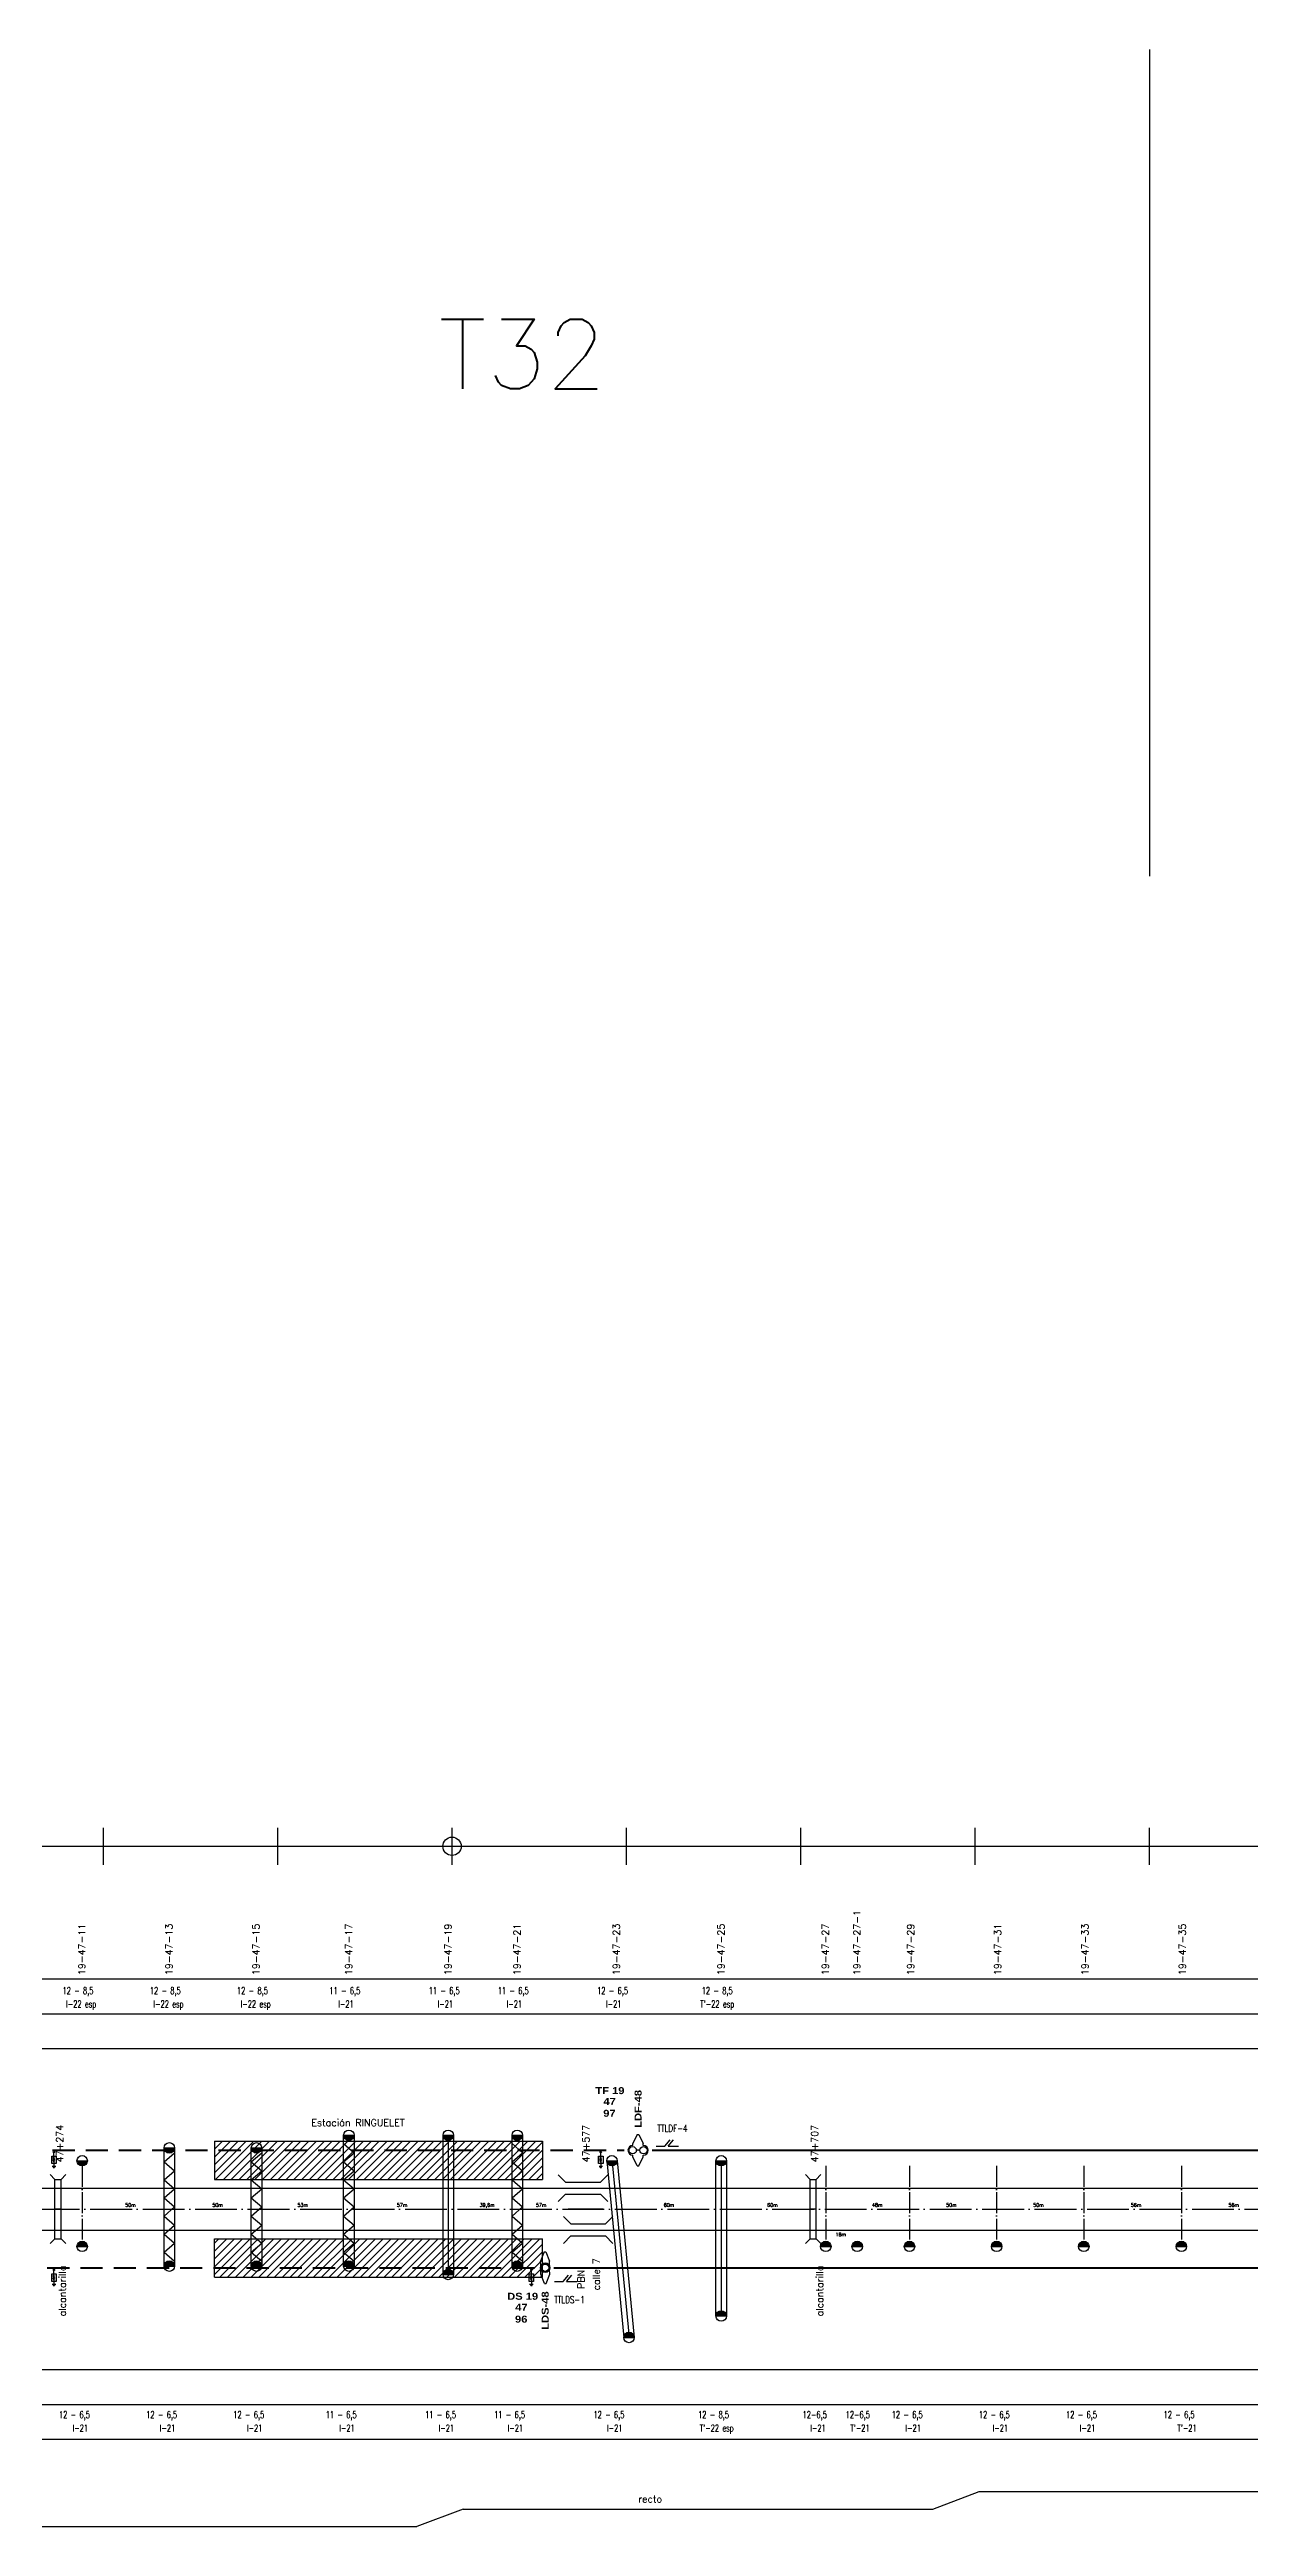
# Model space of a CAD drawing. Header units: millimetres. Extents: x 63 to 27368, y 135 to 1565.
# Drawn here: x 21837 to 22526, y 145 to 1565 of the extents above; entities that cross this region are included whole.
import ezdxf

# ---------------------------------------------------------------- set-up
doc = ezdxf.new("R2010")
doc.units = ezdxf.units.MM
doc.linetypes.add('ACAD_ISO04W100', pattern=[30, 24, -3, 0, -3])
doc.linetypes.add('DASHED', pattern=[19.05, 12.7, -6.35])
for name, color, linetype in [('CARTELES', 7, 'Continuous'), ('catenaria via ascendente', 7, 'Continuous'), ('catenaria vía descendente', 7, 'Continuous'), ('Descargadores', 30, 'Continuous'), ('Eje de entrevías', 254, 'Continuous'), ('LDF', 5, 'Continuous'), ('LDS', 1, 'Continuous'), ('longitud vano', 7, 'Continuous'), ('Nº de poste', 6, 'Continuous'), ('progresivas', 4, 'Continuous'), ('retención LDF-LDS', 6, 'Continuous'), ('Seccionamiento', 20, 'Continuous'), ('TEXTOS', 3, 'Continuous')]:
    doc.layers.add(name, color=color, linetype=linetype)
doc.styles.add('SIMPLEX', font='simplex.shx', dxfattribs={"width": 0.75})
doc.styles.add('STYLE1', font='romans.shx')
doc.styles.add('TEXTO_SELLO', font='')
doc.styles.get('TEXTO_SELLO').set_extended_font_data('Arial Black', bold=True)

# ---------------------------------------------------------------- blocks, each defined once
blk = doc.blocks.new('Retención LDS')
at = {"layer": 'retención LDF-LDS', "color": 4}
for p, q in [((-0.6, 9), (-2.6, 3.8)), ((-2.5, 1), (-2.6, 3.8)), ((-0.6, 9), (0.4, 9)), ((0.4, 9), (2.5, 3.8)), ((2.5, 1.1), (2.5, 3.8)), ((-2.5, -3.8), (-2.5, -1.1)), ((-0.4, -9), (-2.5, -3.8)), ((-0.4, -9), (0.6, -9)), ((0.6, -9), (2.6, -3.8)), ((2.6, -3.8), (2.5, -1))]:
    blk.add_line(p, q, dxfattribs=at)
for radius in [2.73, 2.1]:
    blk.add_circle((0, 0), radius, dxfattribs=at)
blk = doc.blocks.new('Retención LDF')
at = {"color": 5}
blk.add_circle((0, 0), 0.128, dxfattribs=at)
at = {"layer": 'retención LDF-LDS', "color": 5}
for p, q in [((-0.5, 9), (-3, 3.8)), ((-3, 2.8), (-3, 3.8)), ((1, 0), (-1, 0)), ((-0.5, 9), (0.5, 9)), ((0.5, 9), (3, 3.8)), ((3, 2.8), (3, 3.8)), ((-3, -3.8), (-3, -2.8)), ((-0.5, -9), (-3, -3.8)), ((-0.5, -9), (0.5, -9)), ((0.5, -9), (3, -3.8)), ((3, -3.8), (3, -2.8))]:
    blk.add_line(p, q, dxfattribs=at)
for centre in [(-3.1, 0), (3.1, 0)]:
    blk.add_circle(centre, 2.1, dxfattribs=at)
for centre, start, end in [((-3, 0), 90, 270), ((3, 0), 270, 90)]:
    blk.add_arc(centre, 2.79, start, end, dxfattribs=at)
blk = doc.blocks.new('Descargador')
at = {"color": 30}
for p, q in [((0, -3.8), (0, 0)), ((0, -4), (-0.5, -3.1)), ((0, -4.8), (-0.5, -3.9)), ((0, -5.6), (-0.5, -4.7)), ((0, -4), (0.5, -3.1)), ((0, -4.8), (0.5, -3.9)), ((0, -5.6), (0.5, -4.7))]:
    blk.add_line(p, q, dxfattribs=at)
at = {"layer": 'Descargadores', "color": 30}
for p, q in [((-1, -8.1), (1, -8.1)), ((-0.7, -8.5), (0.7, -8.5)), ((-0.4, -8.9), (0.4, -8.9)), ((0, -5.6), (0, -8.1))]:
    blk.add_line(p, q, dxfattribs=at)
blk.add_lwpolyline([(-1.3, -2.3), (1.3, -2.3), (1.3, -6.6), (-1.3, -6.6)], close=True, dxfattribs=at)
blk.add_circle((0, 0), 0.381, dxfattribs=at)
blk = doc.blocks.new('Seccionador')
at = {"layer": 'Seccionamiento'}
for p, q in [((-5.1, 0), (0, 0)), ((0, 0), (3, 3.7)), ((1.9, 0), (4.9, 3.7)), ((1.9, 0), (7.7, 0))]:
    blk.add_line(p, q, dxfattribs=at)

msp = doc.modelspace()

# ---------------------------------------------------------------- hatches: boundary and pattern name
for points in [[(22012, 369.3), (22006, 369.3, 1)], [(22069, 369.3), (22063, 369.3, 1)], [(22108.6, 369.3), (22102.6, 369.3, 1)], [(21909, 362.1), (21903, 362.1, 1)], [(21959, 362.1), (21953, 362.1, 1)], [(21859, 354.7), (21853, 354.7, 1)], [(22162.9, 354.7), (22156.9, 354.7, 1)], [(22225.6, 354.7), (22219.6, 354.7, 1)], [(21859, 305.6), (21853, 305.6, -1)], [(22285.6, 305.6), (22279.6, 305.6, -1)], [(22303.6, 305.6), (22297.6, 305.6, -1)], [(22333.6, 305.6), (22327.6, 305.6, -1)], [(22383.6, 305.6), (22377.6, 305.6, -1)], [(22433.6, 305.6), (22427.6, 305.6, -1)], [(22489.6, 305.6), (22483.6, 305.6, -1)], [(21909, 294.3), (21903, 294.3, -1)], [(21959, 294.3), (21953, 294.3, -1)], [(22012, 294.3), (22006, 294.3, -1)], [(22069, 289.5), (22063, 289.5, -1)], [(22108.6, 294.3), (22102.6, 294.3, -1)], [(22172.7, 253.4), (22166.7, 253.4, -1)], [(22225.6, 265.7), (22219.6, 265.7, -1)]]:
    msp.add_hatch(color=256).paths.add_polyline_path(points)
h = msp.add_hatch()
h.set_pattern_fill('ANSI31', color=8, style=0)
h.paths.add_polyline_path([(22120, 366), (21931.9, 366), (21931.9, 344), (22120, 344)])
h = msp.add_hatch()
h.set_pattern_fill('ANSI31', color=8, style=0)
h.paths.add_polyline_path([(22120, 310), (21931.9, 310), (21931.9, 288), (22120, 288)])

# ---------------------------------------------------------------- linework, layer by layer
for p, q in [((22468.2, 1565.1), (22468.2, 1091.2)), ((21868.2, 524.4), (21868.2, 545.6)), ((21968.2, 524.4), (21968.2, 545.6)), ((22068.2, 524.4), (22068.2, 545.6)), ((22168.2, 524.4), (22168.2, 545.6)), ((22268.2, 524.4), (22268.2, 545.6)), ((22368.2, 524.4), (22368.2, 545.6)), ((22468.2, 524.4), (22468.2, 545.6)), ((68.2, 535), (27368.2, 535)), ((68.2, 459), (27368.2, 459)), ((68.2, 439), (27368.2, 439)), ((68.2, 419), (27368.2, 419)), ((22006, 369.3), (22012, 369.3)), ((22006, 294.3), (22006, 369.3)), ((22012, 369.3), (22012, 294.3)), ((22063, 369.3), (22069, 369.3)), ((22063, 289.5), (22063, 369.3)), ((22066, 369.3), (22066, 292.5)), ((22069, 369.3), (22069, 289.5)), ((22102.6, 369.3), (22108.6, 369.3)), ((22102.6, 294.3), (22102.6, 369.3)), ((22108.6, 369.3), (22108.6, 294.3)), ((21903, 362.1), (21909, 362.1)), ((21903, 294.3), (21903, 362.1)), ((21903, 354.1), (21909, 359.3)), ((21909, 362.1), (21909, 294.3)), ((21909, 361.6), (21909, 361.7)), ((21931.9, 366), (21931.9, 344)), ((21931.9, 366), (22120, 366)), ((21953, 362.1), (21959, 362.1)), ((21953, 294.3), (21953, 362.1)), ((21953, 354.1), (21959, 359.3)), ((21959, 362.1), (21959, 294.3)), ((21959, 361.6), (21959, 361.7)), ((22006, 364.5), (22012, 359.3)), ((22006, 354.1), (22012, 359.3)), ((22012, 368.9), (22012, 368.9)), ((22069, 368.9), (22069, 368.9)), ((22102.6, 364.5), (22108.6, 359.3)), ((22102.6, 354.1), (22108.6, 359.3)), ((22108.6, 368.9), (22108.6, 368.9)), ((22120, 366), (22120, 344)), ((21840.4, 344), (21837.7, 346.8)), ((21840.4, 310), (21840.4, 344)), ((21843.9, 344), (21846.7, 346.8)), ((21843.9, 310), (21843.9, 344)), ((21853, 354.7), (21859, 354.7)), ((21858.9, 354.2), (21859, 354.3)), ((21903, 354.1), (21909, 348.9)), ((21903, 343.8), (21909, 348.9)), ((21903, 343.8), (21909, 338.6)), ((21931.9, 344), (22120, 344)), ((21953, 354.1), (21959, 348.9)), ((21953, 343.8), (21959, 348.9)), ((21953, 343.8), (21959, 338.6)), ((22006, 354.1), (22012, 348.9)), ((22006, 343.8), (22012, 348.9)), ((22006, 343.8), (22012, 338.6)), ((22102.6, 354.1), (22108.6, 348.9)), ((22102.6, 343.8), (22108.6, 348.9)), ((22102.6, 343.8), (22108.6, 338.6)), ((22133.3, 342.5), (22129.1, 346.7)), ((22153.3, 342.5), (22157.5, 346.7)), ((22156.9, 354.7), (22162.9, 354.7)), ((22156.9, 354.7), (22162.9, 354.7)), ((22156.9, 354.7), (22166.7, 253.4)), ((22160.2, 351.7), (22169.7, 253.4)), ((22162.9, 354.7), (22172.7, 253.4)), ((22162.9, 354.2), (22162.9, 354.3)), ((22219.6, 354.7), (22225.6, 354.7)), ((22219.6, 265.7), (22219.6, 354.7)), ((22222.6, 351.7), (22222.6, 265.7)), ((22225.6, 354.7), (22225.6, 265.7)), ((22225.6, 354.2), (22225.6, 354.3)), ((22273.6, 344), (22270.9, 346.8)), ((22273.6, 310), (22273.6, 344)), ((22277.1, 344), (22279.8, 346.8)), ((22277.1, 310), (22277.1, 344)), ((21843.9, 327), (21840.4, 327)), ((21903, 333.4), (21909, 338.6)), ((21903, 333.4), (21909, 328.2)), ((21903, 323), (21909, 328.2)), ((21953, 333.4), (21959, 338.6)), ((21953, 333.4), (21959, 328.2)), ((21953, 323), (21959, 328.2)), ((22006, 333.4), (22012, 338.6)), ((22006, 333.4), (22012, 328.2)), ((22006, 323), (22012, 328.2)), ((22102.6, 333.4), (22108.6, 338.6)), ((22102.6, 333.4), (22108.6, 328.2)), ((22102.6, 323), (22108.6, 328.2)), ((22133.3, 335.6), (22129.1, 331.3)), ((22154.8, 327), (22134.8, 327)), ((22153.3, 335.6), (22157.5, 331.3)), ((22277.1, 327), (22273.6, 327)), ((21903, 323), (21909, 317.8)), ((21903, 312.7), (21909, 317.8)), ((21903, 312.7), (21909, 307.5)), ((21953, 323), (21959, 317.8)), ((21953, 312.7), (21959, 317.8)), ((21953, 312.7), (21959, 307.5)), ((22006, 323), (22012, 317.8)), ((22006, 312.7), (22012, 317.8)), ((22006, 312.7), (22012, 307.5)), ((22102.6, 323), (22108.6, 317.8)), ((22102.6, 312.7), (22108.6, 317.8)), ((22102.6, 312.7), (22108.6, 307.5)), ((22136.3, 318.5), (22132.1, 322.7)), ((22156.3, 318.5), (22160.5, 322.7)), ((21840.4, 310), (21837.7, 307.3)), ((21843.9, 310), (21846.7, 307.3)), ((21853, 305.6), (21859, 305.6)), ((21903, 302.3), (21909, 307.5)), ((21903, 302.3), (21909, 297.1)), ((21931.9, 288), (21931.9, 310)), ((21931.9, 310), (22120, 310)), ((21953, 302.3), (21959, 307.5)), ((21953, 302.3), (21959, 297.1)), ((22006, 302.3), (22012, 307.5)), ((22006, 302.3), (22012, 297.1)), ((22102.6, 302.3), (22108.6, 307.5)), ((22102.6, 302.3), (22108.6, 297.1)), ((22120, 288), (22120, 310)), ((22136.3, 311.6), (22132.1, 307.3)), ((22156.3, 311.6), (22160.5, 307.3)), ((22273.6, 310), (22270.9, 307.3)), ((22277.1, 310), (22279.8, 307.3)), ((22279.6, 305.6), (22285.6, 305.6)), ((22297.6, 305.6), (22303.6, 305.6)), ((22327.6, 305.6), (22333.6, 305.6)), ((22377.6, 305.6), (22383.6, 305.6)), ((22427.6, 305.6), (22433.6, 305.6)), ((22483.6, 305.6), (22489.6, 305.6)), ((21903, 294.3), (21909, 294.3)), ((21931.9, 288), (22120, 288)), ((21953, 294.3), (21959, 294.3)), ((22006, 294.3), (22012, 294.3)), ((22063, 289.5), (22069, 289.5)), ((22102.6, 294.3), (22108.6, 294.3)), ((22219.6, 265.7), (22225.6, 265.7)), ((22166.7, 253.4), (22172.7, 253.4)), ((22166.7, 253.4), (22172.7, 253.4)), ((68.2, 235), (27368.2, 235)), ((68.2, 215), (27368.2, 215)), ((68.2, 195), (27368.2, 195)), ((22343.9, 155), (22370.5, 165)), ((22370.5, 165), (23145.2, 165)), ((20970.9, 145), (22048, 145)), ((22074.6, 155), (22048, 145)), ((22074.6, 155), (22343.9, 155))]:
    msp.add_line(p, q)
at = {"linetype": 'ACAD_ISO04W100', "ltscale": 0.5}
for p, q in [((21856, 351.7), (21856, 308.6)), ((22282.6, 351.7), (22282.6, 308.6)), ((22330.6, 351.7), (22330.6, 308.6)), ((22380.6, 351.7), (22380.6, 308.6)), ((22430.6, 351.7), (22430.6, 308.6)), ((22486.6, 351.7), (22486.6, 308.6))]:
    msp.add_line(p, q, dxfattribs=at)
for centre, radius in [((22068.2, 535), 5.24), ((22009, 369.3), 3), ((22066, 369.3), 3), ((22105.6, 369.3), 3), ((21856, 354.7), 3), ((21906, 362.1), 3), ((21956, 362.1), 3), ((22159.9, 354.7), 3), ((22222.6, 354.7), 3), ((21856, 305.6), 3), ((22282.6, 305.6), 3), ((22300.6, 305.6), 3), ((22330.6, 305.6), 3), ((22380.6, 305.6), 3), ((22430.6, 305.6), 3), ((22486.6, 305.6), 3), ((21906, 294.3), 3), ((21956, 294.3), 3), ((22009, 294.3), 3), ((22066, 289.5), 3), ((22105.6, 294.3), 3), ((22169.7, 253.4), 3), ((22222.6, 265.7), 3)]:
    msp.add_circle(centre, radius)
at = {"layer": 'catenaria via ascendente'}
for p, q in [((21840.4, 344), (21843.9, 344)), ((22133.3, 342.5), (22153.3, 342.5)), ((22273.6, 344), (22277.1, 344)), ((68.2, 339), (27368.2, 339)), ((22133.3, 335.6), (22153.3, 335.6)), ((68.2, 315), (26873.7, 315)), ((21840.4, 310), (21843.9, 310)), ((22273.6, 310), (22277.1, 310))]:
    msp.add_line(p, q, dxfattribs=at)
at = {"layer": 'catenaria vía descendente'}
for p, q in [((17302.1, 315), (27368.2, 315)), ((22136.3, 318.5), (22156.3, 318.5)), ((21840.4, 310), (21843.9, 310)), ((22136.3, 311.6), (22156.3, 311.6)), ((22273.6, 310), (22277.1, 310))]:
    msp.add_line(p, q, dxfattribs=at)
at = {"layer": 'Eje de entrevías', "linetype": 'ACAD_ISO04W100'}
msp.add_line((68.2, 327), (27368.2, 327), dxfattribs=at)
at = {"layer": 'LDF', "linetype": 'DASHED', "lineweight": 50}
msp.add_line((21839, 360.7), (22166.9, 360.7), dxfattribs=at)
at = {"layer": 'LDF', "lineweight": 50}
msp.add_line((22182.9, 360.7), (23613.1, 360.7), dxfattribs=at)
at = {"layer": 'LDS', "linetype": 'DASHED', "lineweight": 50}
msp.add_line((21836, 293.4), (22116.6, 293.4), dxfattribs=at)
at = {"layer": 'LDS', "lineweight": 50}
msp.add_line((22126.6, 293.4), (23616.1, 293.4), dxfattribs=at)

# ---------------------------------------------------------------- block references
for name, p in [('Retención LDF', (22174.9, 360.7)), ('Retención LDS', (22121.6, 293.4))]:
    msp.add_blockref(name, p)
at = {"layer": 'Descargadores', "color": 30}
for p in [(21839.8, 359.7), (22153.5, 359.7), (21839.8, 292.1), (22113.7, 292.1)]:
    msp.add_blockref('Descargador', p, dxfattribs=at)
at = {"layer": 'Seccionamiento'}
for p in [(22190.3, 363), (22132, 285.4)]:
    msp.add_blockref('Seccionador', p, dxfattribs=at)

# ---------------------------------------------------------------- texts
at = {"color": 3, "linetype": 'Continuous', "style": 'STYLE1'}
msp.add_text('T32', height=40, dxfattribs=at).set_placement((22060.5, 1370.5))
at = {"linetype": 'Continuous', "style": 'TEXTO_SELLO'}
for s, p in [('LDF-48', (22176.9, 373.6)), ('LDS-48', (22123.6, 257.8))]:
    msp.add_text(s, height=4, rotation=90, dxfattribs=at).set_placement(p)
at = {"linetype": 'Continuous', "style": 'SIMPLEX', "width": 0.75}
for s, p in [('TTLDF-4', (22186, 371.3)), ('TTLDS-1', (22126.8, 273.1))]:
    msp.add_text(s, height=4, dxfattribs=at).set_placement(p)
at = {"layer": 'CARTELES', "linetype": 'Continuous', "style": 'TEXTO_SELLO'}
for s, p in [('TF 19', (22150.4, 392.9)), ('47', (22155, 386.7)), ('97', (22154.9, 379.9)), ('DS 19', (22099.8, 275)), ('47', (22104.4, 268.7)), ('96', (22104.3, 261.9))]:
    msp.add_text(s, height=4, dxfattribs=at).set_placement(p)
at = {"layer": 'longitud vano', "linetype": 'Continuous', "style": 'STYLE1'}
for s, p in [('50m', (21880.7, 328.3)), ('50m', (21930.7, 328.3)), ('53m', (21979.5, 328.3)), ('57m', (22036.5, 328.3)), ('39,6m', (22084, 328.3)), ('57m', (22116.3, 328.3)), ('60m', (22189.6, 328.3)), ('60m', (22249, 328.3)), ('48m', (22309.1, 328.3)), ('50m', (22351.6, 328.3)), ('50m', (22401.6, 328.3)), ('56m', (22457.6, 328.3)), ('56m', (22513.6, 328.3)), ('18m', (22288.2, 311.4))]:
    msp.add_text(s, height=2, dxfattribs=at).set_placement(p)
at = {"layer": 'Nº de poste', "linetype": 'Continuous', "style": 'STYLE1'}
for s, p in [('19-47-11', (21857.8, 461.1)), ('19-47-13', (21907.8, 461.1)), ('19-47-15', (21957.8, 461.1)), ('19-47-17', (22010.8, 461.1)), ('19-47-19', (22067.8, 461.1)), ('19-47-21', (22107.4, 461.1)), ('19-47-23', (22164.4, 461.1)), ('19-47-25', (22224.4, 461.1)), ('19-47-27', (22284.4, 461.1)), ('19-47-27-1', (22302.4, 461.1)), ('19-47-29', (22333.2, 461.1)), ('19-47-31', (22383.2, 461.1)), ('19-47-33', (22433.2, 461.1)), ('19-47-35', (22489.2, 461.1))]:
    msp.add_text(s, height=4, rotation=90, dxfattribs=at).set_placement(p)
at = {"layer": 'progresivas', "linetype": 'Continuous', "style": 'STYLE1'}
for s, p in [('47+274', (21845.1, 353.7)), ('47+577', (22147, 353.7)), ('47+707', (22278.2, 353.7))]:
    msp.add_text(s, height=4, rotation=90, dxfattribs=at).set_placement(p)
at = {"layer": 'TEXTOS', "linetype": 'Continuous', "style": 'STYLE1', "width": 0.7}
for s, p in [('12 - 8,5', (21844.7, 450.3)), ('I-22 esp', (21846.8, 442.5)), ('12 - 8,5', (21894.8, 450.3)), ('I-22 esp', (21896.9, 442.5)), ('12 - 8,5', (21944.8, 450.3)), ('I-22 esp', (21946.9, 442.5)), ('11 - 6,5', (21997.8, 450.3)), ('I-21', (22002.9, 442.5)), ('11 - 6,5', (22054.8, 450.3)), ('I-21', (22059.9, 442.5)), ('11 - 6,5', (22094.4, 450.3)), ('I-21', (22099.5, 442.5)), ('12 - 6,5', (22151.4, 450.3)), ('I-21', (22156.5, 442.5)), ("T'-22 esp", (22210.6, 442.5)), ('12 - 8,5', (22211.4, 450.3)), ('12 - 6,5', (21842.7, 207.1)), ('I-21', (21850.5, 199.4)), ('12 - 6,5', (21892.7, 207.1)), ('I-21', (21900.5, 199.4)), ('12 - 6,5', (21942.7, 207.1)), ('I-21', (21950.5, 199.4)), ('11 - 6,5', (21995.7, 207.1)), ('I-21', (22003.5, 199.4)), ('11 - 6,5', (22052.7, 207.1)), ('I-21', (22060.5, 199.4)), ('11 - 6,5', (22092.3, 207.1)), ('I-21', (22100.1, 199.4)), ('12 - 6,5', (22149.3, 207.1)), ('I-21', (22157.1, 199.4)), ('12 - 8,5', (22209.3, 207.1)), ("T'-22 esp", (22210.3, 199.4)), ('12-6,5', (22269.3, 207.1)), ('I-21', (22273.7, 199.4)), ('12-6,5', (22294, 207.1)), ("T'-21", (22296.7, 199.4)), ('12 - 6,5', (22320.4, 207.1)), ('I-21', (22328.3, 199.4)), ('12 - 6,5', (22370.4, 207.1)), ('I-21', (22378.3, 199.4)), ('12 - 6,5', (22420.4, 207.1)), ('I-21', (22428.3, 199.4)), ('12 - 6,5', (22476.4, 207.1)), ("T'-21", (22484.3, 199.4))]:
    msp.add_text(s, height=4, dxfattribs=at).set_placement(p)
at = {"layer": 'TEXTOS', "linetype": 'Continuous', "style": 'STYLE1'}
for s, p in [('Estación RINGUELET', (21987.5, 374.6)), ('recto', (22175, 158.8))]:
    msp.add_text(s, height=4, dxfattribs=at).set_placement(p)
for s, p in [('calle 7', (22152.9, 280.4)), ('alcantarilla', (21846.7, 265.5)), ('PBN', (22144.2, 281.2)), ('alcantarilla', (22281, 265.5))]:
    msp.add_text(s, height=4, rotation=90, dxfattribs=at).set_placement(p)

doc.saveas('drawing.dxf')
